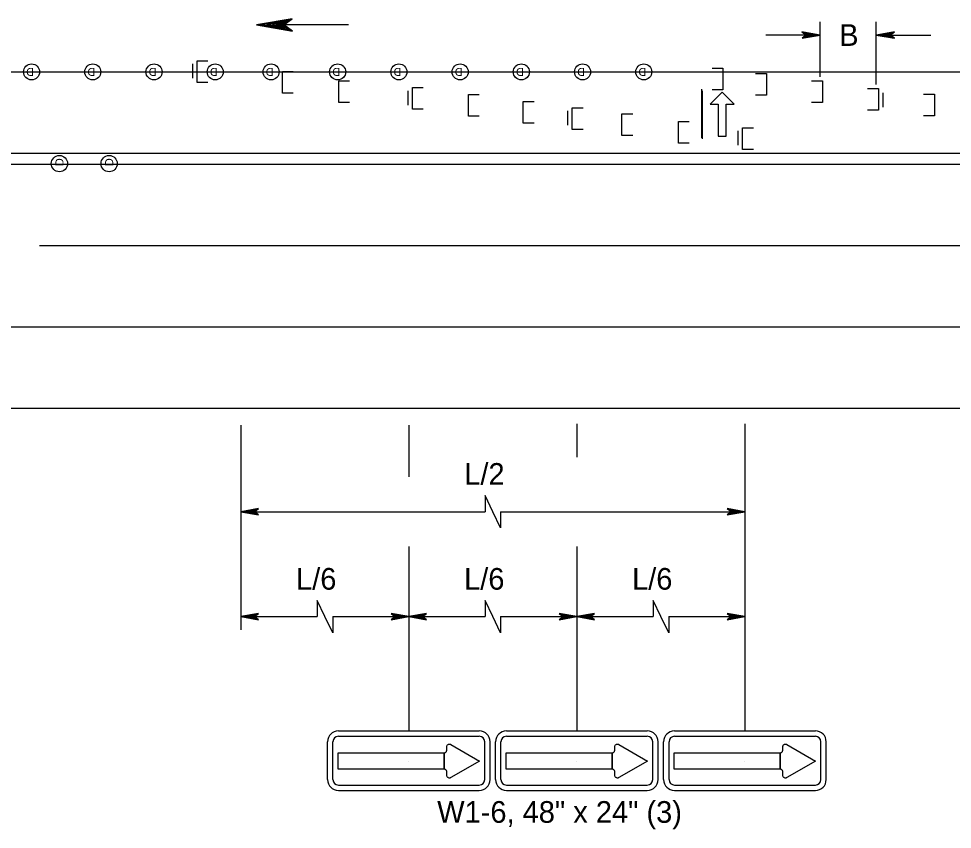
# Model space of a CAD drawing. Extents: x 499945 to 500993, y 499985 to 500645.
# Drawn here: x 500662 to 500834.2, y 500341.8 to 500491.4 of the extents above; entities that cross this region are included whole.
import ezdxf

# ---------------------------------------------------------------- set-up
doc = ezdxf.new("R2010")
doc.units = 0
for name, color, linetype in [('1', 7, 'Continuous'), ('24', 7, 'Continuous'), ('39', 7, 'Continuous'), ('56', 7, 'Continuous'), ('60', 7, 'Continuous')]:
    doc.layers.add(name, color=color, linetype=linetype)

msp = doc.modelspace()

# ---------------------------------------------------------------- linework, layer by layer
at = {"layer": '1'}
for p, q in [((500809.8, 500480.63), (500809.8, 500490.81)), ((500820.17, 500479.25), (500820.17, 500490.81)), ((500809.8, 500488.36), (500799.81, 500488.36)), ((500820.17, 500488.36), (500830.2, 500488.36)), ((500052.44, 500481.56), (500917.59, 500481.56)), ((500787.91, 500478.4), (500787.91, 500469.41)), ((500052.44, 500466.57), (500917.59, 500466.57)), ((500052.44, 500464.51), (500917.59, 500464.51)), ((500665.86, 500449.52), (500917.59, 500449.52)), ((500052.44, 500434.53), (500917.59, 500434.53)), ((500052.44, 500419.55), (500704.08, 500419.55)), ((500704.08, 500419.55), (500830.61, 500419.55)), ((500830.61, 500419.55), (500917.59, 500419.55)), ((500703.01, 500416.41), (500703.01, 500378.63)), ((500733.98, 500416.41), (500733.98, 500406.84)), ((500764.96, 500416.64), (500764.96, 500410.46)), ((500795.94, 500416.64), (500795.94, 500359.99)), ((500748.03, 500403.42), (500748.03, 500400.42)), ((500749.47, 500400.42), (500748.03, 500403.42)), ((500750.91, 500397.42), (500749.47, 500400.42)), ((500750.91, 500400.42), (500750.91, 500397.42)), ((500733.98, 500394.02), (500733.98, 500359.99)), ((500764.96, 500394.02), (500764.96, 500359.99)), ((500717.05, 500384.07), (500717.05, 500381.07)), ((500718.49, 500381.07), (500717.05, 500384.07)), ((500748.03, 500384.07), (500748.03, 500381.07)), ((500749.47, 500381.07), (500748.03, 500384.07)), ((500779.01, 500384.07), (500779.01, 500381.07)), ((500780.45, 500381.07), (500779.01, 500384.07)), ((500719.94, 500378.07), (500718.49, 500381.07)), ((500719.94, 500381.07), (500719.94, 500378.07)), ((500750.91, 500378.07), (500749.47, 500381.07)), ((500750.91, 500381.07), (500750.91, 500378.07)), ((500781.89, 500378.07), (500780.45, 500381.07)), ((500781.89, 500381.07), (500781.89, 500378.07))]:
    msp.add_line(p, q, dxfattribs=at)
at = {"layer": '24'}
for p, q in [((500722.86, 500490.23), (500710.93, 500490.23)), ((500703.01, 500400.42), (500748.03, 500400.42)), ((500750.91, 500400.42), (500795.94, 500400.42)), ((500703.01, 500381.07), (500717.05, 500381.07)), ((500719.94, 500381.07), (500733.98, 500381.07)), ((500733.98, 500381.07), (500748.03, 500381.07)), ((500750.91, 500381.07), (500764.96, 500381.07)), ((500764.96, 500381.07), (500779.01, 500381.07)), ((500781.89, 500381.07), (500795.94, 500381.07))]:
    msp.add_line(p, q, dxfattribs=at)
for points in [[(500705.88, 500490.23), (500712.52, 500489.05), (500710.93, 500490.23), (500712.49, 500491.38), (500705.88, 500490.23), (500706.32, 500490.24), (500712.34, 500489.14), (500710.81, 500490.24), (500712.22, 500491.29), (500706.55, 500490.26), (500706.78, 500490.23), (500711.93, 500489.31), (500710.78, 500490.24), (500711.97, 500491.14), (500706.88, 500490.23), (500707.1, 500490.26), (500711.61, 500489.45), (500710.73, 500490.23), (500711.62, 500491.04), (500707.74, 500490.26), (500708.12, 500490.26), (500711.27, 500489.61), (500710.66, 500490.21), (500711.32, 500490.87), (500708.18, 500490.23), (500708.54, 500490.21), (500710.91, 500489.8), (500710.45, 500490.26), (500710.95, 500490.72), (500708.86, 500490.23), (500709.2, 500490.19), (500710.62, 500489.92), (500710.39, 500490.24), (500710.78, 500490.6), (500709.37, 500490.23), (500710.3, 500490.01), (500710.17, 500490.26), (500710.57, 500490.52), (500709.61, 500490.26), (500710.22, 500490.11), (500709.96, 500490.31), (500710.25, 500490.43), (500709.96, 500490.24), (500710.11, 500490.21)], [(500809.8, 500488.36), (500806.45, 500488.95), (500807.25, 500488.36), (500806.47, 500487.78), (500809.8, 500488.36), (500809.58, 500488.35), (500806.54, 500488.91), (500807.31, 500488.35), (500806.6, 500487.82), (500809.46, 500488.34), (500809.35, 500488.36), (500806.75, 500488.82), (500807.33, 500488.35), (500806.73, 500487.9), (500809.3, 500488.36), (500809.18, 500488.34), (500806.91, 500488.75), (500807.35, 500488.36), (500806.9, 500487.95), (500808.86, 500488.34), (500808.67, 500488.34), (500807.08, 500488.67), (500807.39, 500488.37), (500807.06, 500488.04), (500808.64, 500488.36), (500808.46, 500488.37), (500807.26, 500488.58), (500807.49, 500488.34), (500807.24, 500488.11), (500808.29, 500488.36), (500808.13, 500488.38), (500807.41, 500488.51), (500807.53, 500488.35), (500807.33, 500488.17), (500808.04, 500488.36), (500807.57, 500488.47), (500807.64, 500488.34), (500807.43, 500488.22), (500807.92, 500488.34), (500807.61, 500488.42), (500807.74, 500488.32), (500807.59, 500488.26), (500807.74, 500488.35), (500807.66, 500488.37)], [(500820.17, 500488.36), (500823.52, 500487.77), (500822.72, 500488.36), (500823.51, 500488.94), (500820.17, 500488.36), (500820.4, 500488.37), (500823.43, 500487.81), (500822.66, 500488.37), (500823.37, 500488.9), (500820.52, 500488.38), (500820.63, 500488.36), (500823.23, 500487.9), (500822.64, 500488.37), (500823.24, 500488.82), (500820.68, 500488.36), (500820.79, 500488.38), (500823.06, 500487.97), (500822.62, 500488.36), (500823.07, 500488.77), (500821.11, 500488.38), (500821.3, 500488.38), (500822.89, 500488.05), (500822.58, 500488.35), (500822.92, 500488.68), (500821.34, 500488.36), (500821.52, 500488.35), (500822.71, 500488.15), (500822.48, 500488.38), (500822.73, 500488.61), (500821.68, 500488.36), (500821.85, 500488.34), (500822.57, 500488.21), (500822.45, 500488.37), (500822.64, 500488.55), (500821.94, 500488.36), (500822.4, 500488.25), (500822.34, 500488.38), (500822.54, 500488.51), (500822.05, 500488.38), (500822.36, 500488.3), (500822.23, 500488.4), (500822.38, 500488.46), (500822.23, 500488.37), (500822.31, 500488.35)], [(500703.01, 500400.42), (500706.28, 500399.84), (500705.5, 500400.42), (500706.26, 500400.99), (500703.01, 500400.42), (500703.22, 500400.42), (500706.19, 500399.88), (500705.44, 500400.43), (500706.13, 500400.94), (500703.34, 500400.44), (500703.45, 500400.42), (500705.99, 500399.97), (500705.42, 500400.43), (500706.01, 500400.87), (500703.5, 500400.42), (500703.61, 500400.44), (500705.83, 500400.03), (500705.4, 500400.42), (500705.84, 500400.82), (500703.92, 500400.44), (500704.11, 500400.44), (500705.66, 500400.12), (500705.36, 500400.41), (500705.69, 500400.74), (500704.14, 500400.42), (500704.32, 500400.41), (500705.49, 500400.21), (500705.26, 500400.44), (500705.51, 500400.66), (500704.48, 500400.42), (500704.64, 500400.4), (500705.35, 500400.27), (500705.23, 500400.43), (500705.42, 500400.6), (500704.73, 500400.42), (500705.19, 500400.31), (500705.12, 500400.44), (500705.32, 500400.56), (500704.84, 500400.44), (500705.14, 500400.36), (500705.02, 500400.46), (500705.16, 500400.52), (500705.02, 500400.43), (500705.09, 500400.41)], [(500795.94, 500400.42), (500792.66, 500401), (500793.44, 500400.42), (500792.68, 500399.85), (500795.94, 500400.42), (500795.72, 500400.41), (500792.75, 500400.95), (500793.51, 500400.41), (500792.81, 500399.89), (500795.6, 500400.4), (500795.49, 500400.42), (500792.95, 500400.87), (500793.52, 500400.41), (500792.94, 500399.97), (500795.44, 500400.42), (500795.33, 500400.4), (500793.11, 500400.8), (500793.55, 500400.42), (500793.1, 500400.02), (500795.02, 500400.4), (500794.83, 500400.4), (500793.28, 500400.72), (500793.58, 500400.43), (500793.25, 500400.1), (500794.8, 500400.42), (500794.62, 500400.43), (500793.46, 500400.63), (500793.68, 500400.4), (500793.44, 500400.18), (500794.46, 500400.42), (500794.3, 500400.44), (500793.6, 500400.57), (500793.71, 500400.41), (500793.52, 500400.24), (500794.21, 500400.42), (500793.76, 500400.53), (500793.82, 500400.4), (500793.62, 500400.28), (500794.1, 500400.4), (500793.8, 500400.48), (500793.92, 500400.38), (500793.78, 500400.32), (500793.92, 500400.41), (500793.85, 500400.43)], [(500703.01, 500381.07), (500706.28, 500380.49), (500705.5, 500381.07), (500706.26, 500381.64), (500703.01, 500381.07), (500703.22, 500381.08), (500706.19, 500380.54), (500705.44, 500381.08), (500706.13, 500381.6), (500703.34, 500381.09), (500703.45, 500381.07), (500705.99, 500380.62), (500705.42, 500381.08), (500706.01, 500381.52), (500703.5, 500381.07), (500703.61, 500381.09), (500705.83, 500380.69), (500705.4, 500381.07), (500705.84, 500381.47), (500703.92, 500381.09), (500704.11, 500381.09), (500705.66, 500380.77), (500705.36, 500381.06), (500705.69, 500381.39), (500704.14, 500381.07), (500704.32, 500381.06), (500705.49, 500380.86), (500705.26, 500381.09), (500705.51, 500381.31), (500704.48, 500381.07), (500704.64, 500381.05), (500705.35, 500380.92), (500705.23, 500381.08), (500705.42, 500381.25), (500704.73, 500381.07), (500705.19, 500380.96), (500705.12, 500381.09), (500705.32, 500381.21), (500704.84, 500381.09), (500705.14, 500381.01), (500705.02, 500381.11), (500705.16, 500381.17), (500705.02, 500381.08), (500705.09, 500381.06)], [(500733.98, 500381.07), (500730.71, 500381.65), (500731.49, 500381.07), (500730.73, 500380.5), (500733.98, 500381.07), (500733.77, 500381.07), (500730.8, 500381.61), (500731.55, 500381.06), (500730.86, 500380.55), (500733.65, 500381.06), (500733.54, 500381.07), (500731, 500381.52), (500731.57, 500381.06), (500730.98, 500380.62), (500733.49, 500381.07), (500733.38, 500381.06), (500731.16, 500381.46), (500731.59, 500381.07), (500731.15, 500380.67), (500733.06, 500381.05), (500732.88, 500381.06), (500731.32, 500381.37), (500731.63, 500381.08), (500731.3, 500380.76), (500732.85, 500381.07), (500732.67, 500381.08), (500731.5, 500381.28), (500731.73, 500381.05), (500731.48, 500380.83), (500732.51, 500381.07), (500732.35, 500381.09), (500731.64, 500381.22), (500731.76, 500381.06), (500731.57, 500380.89), (500732.26, 500381.07), (500731.8, 500381.18), (500731.87, 500381.06), (500731.67, 500380.93), (500732.15, 500381.05), (500731.85, 500381.13), (500731.97, 500381.03), (500731.83, 500380.97), (500731.97, 500381.06), (500731.9, 500381.08)], [(500733.98, 500381.07), (500737.26, 500380.49), (500736.47, 500381.07), (500737.24, 500381.64), (500733.98, 500381.07), (500734.2, 500381.08), (500737.17, 500380.54), (500736.41, 500381.08), (500737.11, 500381.6), (500734.32, 500381.09), (500734.43, 500381.07), (500736.97, 500380.62), (500736.4, 500381.08), (500736.98, 500381.52), (500734.48, 500381.07), (500734.59, 500381.09), (500736.81, 500380.69), (500736.37, 500381.07), (500736.81, 500381.47), (500734.9, 500381.09), (500735.09, 500381.09), (500736.64, 500380.77), (500736.34, 500381.06), (500736.66, 500381.39), (500735.12, 500381.07), (500735.29, 500381.06), (500736.46, 500380.86), (500736.24, 500381.09), (500736.48, 500381.31), (500735.45, 500381.07), (500735.62, 500381.05), (500736.32, 500380.92), (500736.21, 500381.08), (500736.4, 500381.25), (500735.7, 500381.07), (500736.16, 500380.96), (500736.1, 500381.09), (500736.3, 500381.21), (500735.82, 500381.09), (500736.12, 500381.01), (500735.99, 500381.11), (500736.14, 500381.17), (500736, 500381.08), (500736.07, 500381.06)], [(500764.96, 500381.07), (500761.69, 500381.65), (500762.47, 500381.07), (500761.7, 500380.5), (500764.96, 500381.07), (500764.74, 500381.07), (500761.78, 500381.61), (500762.53, 500381.06), (500761.83, 500380.55), (500764.62, 500381.06), (500764.52, 500381.07), (500761.98, 500381.52), (500762.55, 500381.06), (500761.96, 500380.62), (500764.47, 500381.07), (500764.36, 500381.06), (500762.14, 500381.46), (500762.57, 500381.07), (500762.13, 500380.67), (500764.04, 500381.05), (500763.86, 500381.06), (500762.3, 500381.37), (500762.6, 500381.08), (500762.28, 500380.76), (500763.82, 500381.07), (500763.65, 500381.08), (500762.48, 500381.28), (500762.7, 500381.05), (500762.46, 500380.83), (500763.49, 500381.07), (500763.32, 500381.09), (500762.62, 500381.22), (500762.74, 500381.06), (500762.54, 500380.89), (500763.24, 500381.07), (500762.78, 500381.18), (500762.85, 500381.06), (500762.64, 500380.93), (500763.12, 500381.05), (500762.82, 500381.13), (500762.95, 500381.03), (500762.8, 500380.97), (500762.95, 500381.06), (500762.87, 500381.08)], [(500764.96, 500381.07), (500768.23, 500380.49), (500767.45, 500381.07), (500768.22, 500381.64), (500764.96, 500381.07), (500765.18, 500381.08), (500768.14, 500380.54), (500767.39, 500381.08), (500768.08, 500381.6), (500765.29, 500381.09), (500765.4, 500381.07), (500767.94, 500380.62), (500767.37, 500381.08), (500767.96, 500381.52), (500765.45, 500381.07), (500765.56, 500381.09), (500767.78, 500380.69), (500767.35, 500381.07), (500767.79, 500381.47), (500765.88, 500381.09), (500766.06, 500381.09), (500767.62, 500380.77), (500767.31, 500381.06), (500767.64, 500381.39), (500766.1, 500381.07), (500766.27, 500381.06), (500767.44, 500380.86), (500767.21, 500381.09), (500767.46, 500381.31), (500766.43, 500381.07), (500766.6, 500381.05), (500767.3, 500380.92), (500767.18, 500381.08), (500767.37, 500381.25), (500766.68, 500381.07), (500767.14, 500380.96), (500767.07, 500381.09), (500767.27, 500381.21), (500766.8, 500381.09), (500767.1, 500381.01), (500766.97, 500381.11), (500767.12, 500381.17), (500766.97, 500381.08), (500767.05, 500381.06)], [(500795.94, 500381.07), (500792.66, 500381.65), (500793.44, 500381.07), (500792.68, 500380.5), (500795.94, 500381.07), (500795.72, 500381.07), (500792.75, 500381.61), (500793.51, 500381.06), (500792.81, 500380.55), (500795.6, 500381.06), (500795.49, 500381.07), (500792.95, 500381.52), (500793.52, 500381.06), (500792.94, 500380.62), (500795.44, 500381.07), (500795.33, 500381.06), (500793.11, 500381.46), (500793.55, 500381.07), (500793.1, 500380.67), (500795.02, 500381.05), (500794.83, 500381.06), (500793.28, 500381.37), (500793.58, 500381.08), (500793.25, 500380.76), (500794.8, 500381.07), (500794.62, 500381.08), (500793.46, 500381.28), (500793.68, 500381.05), (500793.44, 500380.83), (500794.46, 500381.07), (500794.3, 500381.09), (500793.6, 500381.22), (500793.71, 500381.06), (500793.52, 500380.89), (500794.21, 500381.07), (500793.76, 500381.18), (500793.82, 500381.06), (500793.62, 500380.93), (500794.1, 500381.05), (500793.8, 500381.13), (500793.92, 500381.03), (500793.78, 500380.97), (500793.92, 500381.06), (500793.85, 500381.08)]]:
    msp.add_lwpolyline(points, dxfattribs=at)
at = {"layer": '56'}
for p, q in [((500694.13, 500480.4), (500694.13, 500483.05)), ((500733.83, 500475.45), (500733.83, 500478.1)), ((500788.05, 500478.1), (500788.05, 500469.24)), ((500821.35, 500477.69), (500821.35, 500475.04)), ((500763.32, 500471.71), (500763.32, 500474.36)), ((500794.7, 500468.02), (500794.7, 500470.66)), ((500720.99, 500359.99), (500746.97, 500359.99)), ((500720.99, 500358.99), (500746.97, 500358.99)), ((500751.97, 500359.99), (500777.95, 500359.99)), ((500751.97, 500358.99), (500777.95, 500358.99)), ((500782.95, 500359.99), (500808.93, 500359.99)), ((500782.95, 500358.99), (500808.93, 500358.99)), ((500718.99, 500351), (500718.99, 500357.99)), ((500719.99, 500351), (500719.99, 500357.99)), ((500747.97, 500351), (500747.97, 500357.99)), ((500748.97, 500351), (500748.97, 500357.99)), ((500749.97, 500351), (500749.97, 500357.99)), ((500750.97, 500351), (500750.97, 500357.99)), ((500778.95, 500351), (500778.95, 500357.99)), ((500779.95, 500351), (500779.95, 500357.99)), ((500780.95, 500351), (500780.95, 500357.99)), ((500781.95, 500351), (500781.95, 500357.99)), ((500809.93, 500351), (500809.93, 500357.99)), ((500810.92, 500351), (500810.92, 500357.99)), ((500720.99, 500350), (500746.97, 500350)), ((500751.97, 500350), (500777.95, 500350)), ((500782.95, 500350), (500808.93, 500350)), ((500720.99, 500349), (500746.97, 500349)), ((500751.97, 500349), (500777.95, 500349)), ((500782.95, 500349), (500808.93, 500349))]:
    msp.add_line(p, q, dxfattribs=at)
for points in [[(500696.93, 500479.61), (500694.93, 500479.61), (500694.93, 500481.61), (500694.93, 500483.61), (500696.93, 500483.61)], [(500712.67, 500477.62), (500710.67, 500477.62), (500710.67, 500479.62), (500710.67, 500481.62), (500712.67, 500481.62)], [(500789.89, 500482.26), (500791.89, 500482.26), (500791.89, 500480.26), (500791.89, 500478.26), (500789.89, 500478.26)], [(500797.9, 500481.27), (500799.9, 500481.27), (500799.9, 500479.27), (500799.9, 500477.27), (500797.9, 500477.27)], [(500723.05, 500475.92), (500721.05, 500475.92), (500721.05, 500477.92), (500721.05, 500479.92), (500723.05, 500479.92)], [(500808.22, 500479.92), (500810.22, 500479.92), (500810.22, 500477.92), (500810.22, 500475.93), (500808.22, 500475.93)], [(500736.63, 500474.66), (500734.63, 500474.66), (500734.63, 500476.66), (500734.63, 500478.66), (500736.63, 500478.66)], [(500746.95, 500473.38), (500744.95, 500473.38), (500744.95, 500475.38), (500744.95, 500477.38), (500746.95, 500477.38)], [(500791.76, 500477.81), (500789.54, 500475.59), (500791.02, 500475.59), (500791.02, 500469.69), (500792.5, 500469.69), (500792.5, 500475.59), (500793.97, 500475.59), (500791.76, 500477.81)], [(500818.55, 500478.48), (500820.55, 500478.48), (500820.55, 500476.48), (500820.55, 500474.48), (500818.55, 500474.48)], [(500828.87, 500477.43), (500830.87, 500477.43), (500830.87, 500475.43), (500830.87, 500473.43), (500828.87, 500473.43)], [(500757.08, 500472.09), (500755.08, 500472.09), (500755.08, 500474.09), (500755.08, 500476.09), (500757.08, 500476.09)], [(500766.11, 500470.92), (500764.12, 500470.92), (500764.12, 500472.92), (500764.12, 500474.92), (500766.11, 500474.92)], [(500775.26, 500469.84), (500773.26, 500469.84), (500773.26, 500471.84), (500773.26, 500473.84), (500775.26, 500473.84)], [(500785.68, 500468.41), (500783.68, 500468.41), (500783.68, 500470.41), (500783.68, 500472.41), (500785.68, 500472.41)], [(500797.5, 500467.23), (500795.5, 500467.23), (500795.5, 500469.22), (500795.5, 500471.22), (500797.5, 500471.22)]]:
    msp.add_lwpolyline(points, dxfattribs=at)
for centre in [(500664.42, 500481.56), (500675.71, 500481.56), (500687, 500481.56), (500698.28, 500481.56), (500708.59, 500481.56), (500720.86, 500481.56), (500732.15, 500481.56), (500743.44, 500481.56), (500754.72, 500481.56), (500766.01, 500481.56), (500777.3, 500481.56)]:
    msp.add_circle(centre, 1.48, dxfattribs=at)
for centre, radius, start, end in [((500720.99, 500357.99), 2, 90, 180), ((500720.99, 500357.99), 0.999, 90, 180), ((500746.97, 500357.99), 2, 0, 90), ((500746.97, 500357.99), 0.999, 0, 90), ((500751.97, 500357.99), 2, 90, 180), ((500751.97, 500357.99), 0.999, 90, 180), ((500777.95, 500357.99), 2, 0, 90), ((500777.95, 500357.99), 0.999, 0, 90), ((500782.95, 500357.99), 2, 90, 180), ((500782.95, 500357.99), 0.999, 90, 180), ((500808.93, 500357.99), 2, 0, 90), ((500808.93, 500357.99), 0.999, 0, 90), ((500720.99, 500351), 2, 180, 270), ((500720.99, 500351), 0.999, 180, 270), ((500746.97, 500351), 2, 270, 0), ((500746.97, 500351), 0.999, 270, 0), ((500751.97, 500351), 2, 180, 270), ((500751.97, 500351), 0.999, 180, 270), ((500777.95, 500351), 2, 270, 0), ((500777.95, 500351), 0.999, 270, 0), ((500782.95, 500351), 2, 180, 270), ((500782.95, 500351), 0.999, 180, 270), ((500808.93, 500351), 2, 270, 0), ((500808.93, 500351), 0.999, 270, 0)]:
    msp.add_arc(centre, radius, start, end, dxfattribs=at)
for centre in [(500669.56, 500464.64), (500678.73, 500464.64)]:
    msp.add_ellipse(centre, major_axis=(0, 1.5), ratio=0.999998, dxfattribs=at)
at = {"layer": '60'}
for p, q in [((500733.98, 500354.42), (500733.98, 500354.42)), ((500764.96, 500354.42), (500764.96, 500354.42)), ((500795.94, 500354.42), (500795.94, 500354.42))]:
    msp.add_line(p, q, dxfattribs=at)
for points in [[(500791.76, 500477.81), (500789.54, 500475.59), (500791.02, 500475.59), (500791.02, 500469.69), (500792.5, 500469.69), (500792.5, 500475.59), (500793.97, 500475.59)], [(500747.03, 500354.42), (500741.72, 500351.36), (500741.66, 500351.33), (500741.59, 500351.31), (500741.51, 500351.29), (500741.43, 500351.29), (500741.32, 500351.31), (500741.21, 500351.37), (500741.14, 500351.41), (500741.1, 500351.45), (500741.04, 500351.54), (500741, 500351.62), (500740.98, 500351.68), (500740.97, 500351.79), (500740.97, 500352.42), (500740.96, 500352.53), (500740.94, 500352.6), (500740.91, 500352.65), (500740.87, 500352.72), (500740.83, 500352.78), (500740.77, 500352.83), (500740.73, 500352.85), (500740.65, 500352.89), (500740.57, 500352.91), (500740.47, 500352.92), (500740.47, 500355.92), (500740.61, 500355.94), (500740.7, 500355.98), (500740.75, 500356.01), (500740.82, 500356.06), (500740.87, 500356.12), (500740.91, 500356.19), (500740.94, 500356.25), (500740.97, 500356.42), (500740.97, 500357.06), (500740.98, 500357.18), (500741.01, 500357.26), (500741.07, 500357.35), (500741.11, 500357.41), (500741.21, 500357.48), (500741.28, 500357.52), (500741.37, 500357.55), (500741.48, 500357.55), (500741.62, 500357.53), (500741.67, 500357.51), (500741.72, 500357.49)], [(500778, 500354.42), (500772.69, 500351.36), (500772.64, 500351.33), (500772.57, 500351.31), (500772.49, 500351.29), (500772.4, 500351.29), (500772.3, 500351.31), (500772.18, 500351.37), (500772.12, 500351.41), (500772.08, 500351.45), (500772.01, 500351.54), (500771.97, 500351.62), (500771.96, 500351.68), (500771.95, 500351.79), (500771.95, 500352.42), (500771.93, 500352.53), (500771.92, 500352.6), (500771.89, 500352.65), (500771.85, 500352.72), (500771.8, 500352.78), (500771.74, 500352.83), (500771.7, 500352.85), (500771.63, 500352.89), (500771.55, 500352.91), (500771.45, 500352.92), (500771.45, 500355.92), (500771.58, 500355.94), (500771.67, 500355.98), (500771.73, 500356.01), (500771.79, 500356.06), (500771.85, 500356.12), (500771.89, 500356.19), (500771.91, 500356.25), (500771.95, 500356.42), (500771.95, 500357.06), (500771.96, 500357.18), (500771.99, 500357.26), (500772.04, 500357.35), (500772.09, 500357.41), (500772.18, 500357.48), (500772.26, 500357.52), (500772.35, 500357.55), (500772.46, 500357.55), (500772.6, 500357.53), (500772.64, 500357.51), (500772.69, 500357.49)], [(500808.98, 500354.42), (500803.67, 500351.36), (500803.61, 500351.33), (500803.54, 500351.31), (500803.46, 500351.29), (500803.38, 500351.29), (500803.27, 500351.31), (500803.16, 500351.37), (500803.1, 500351.41), (500803.06, 500351.45), (500802.99, 500351.54), (500802.95, 500351.62), (500802.93, 500351.68), (500802.92, 500351.79), (500802.92, 500352.42), (500802.91, 500352.53), (500802.89, 500352.6), (500802.87, 500352.65), (500802.83, 500352.72), (500802.78, 500352.78), (500802.72, 500352.83), (500802.68, 500352.85), (500802.61, 500352.89), (500802.52, 500352.91), (500802.42, 500352.92), (500802.42, 500355.92), (500802.56, 500355.94), (500802.65, 500355.98), (500802.71, 500356.01), (500802.77, 500356.06), (500802.82, 500356.12), (500802.87, 500356.19), (500802.89, 500356.25), (500802.92, 500356.42), (500802.92, 500357.06), (500802.94, 500357.18), (500802.97, 500357.26), (500803.02, 500357.35), (500803.07, 500357.41), (500803.16, 500357.48), (500803.23, 500357.52), (500803.33, 500357.55), (500803.43, 500357.55), (500803.58, 500357.53), (500803.62, 500357.51), (500803.67, 500357.49)], [(500740.47, 500352.92), (500720.93, 500352.92), (500720.93, 500355.92), (500740.47, 500355.92)], [(500771.45, 500352.92), (500751.91, 500352.92), (500751.91, 500355.92), (500771.45, 500355.92)], [(500802.42, 500352.92), (500782.89, 500352.92), (500782.89, 500355.92), (500802.42, 500355.92)]]:
    msp.add_lwpolyline(points, close=True, dxfattribs=at)
for centre in [(500664.42, 500481.56), (500675.71, 500481.56), (500687, 500481.56), (500698.28, 500481.56), (500708.59, 500481.56), (500720.86, 500481.56), (500732.15, 500481.56), (500743.44, 500481.56), (500754.72, 500481.56), (500766.01, 500481.56), (500777.3, 500481.56)]:
    msp.add_circle(centre, 1.48, dxfattribs=at)
for centre in [(500669.56, 500464.64), (500678.73, 500464.64)]:
    msp.add_ellipse(centre, major_axis=(0, 1.5), ratio=0.999998, dxfattribs=at)

# ---------------------------------------------------------------- texts
at = {"layer": '39'}
for s, p in [('B', (500813.33, 500486.36)), ('L/2', (500744.2, 500405.39)), ('L/6', (500713.19, 500386.04)), ('L/6', (500744.17, 500386.04)), ('L/6', (500775.14, 500386.04)), ('W1-6, 48" x 24" (3)', (500739.21, 500343.03))]:
    msp.add_text(s, height=4, dxfattribs=at).set_placement(p)
at = {"layer": '56'}
for height, rotation, p in [(1.48, 180, (500664.87, 500482.3)), (1.48, 180, (500676.16, 500482.3)), (1.48, 180, (500687.45, 500482.3)), (1.48, 180, (500698.74, 500482.3)), (1.48, 180, (500709.04, 500482.3)), (1.48, 180, (500721.31, 500482.3)), (1.48, 180, (500732.6, 500482.3)), (1.48, 180, (500743.89, 500482.3)), (1.48, 180, (500755.18, 500482.3)), (1.48, 180, (500766.46, 500482.3)), (1.48, 180, (500777.75, 500482.3)), (1.5, 90, (500670.31, 500464.18)), (1.5, 90, (500679.48, 500464.18))]:
    msp.add_text('D', height=height, rotation=rotation, dxfattribs=at).set_placement(p)

doc.saveas('drawing.dxf')
